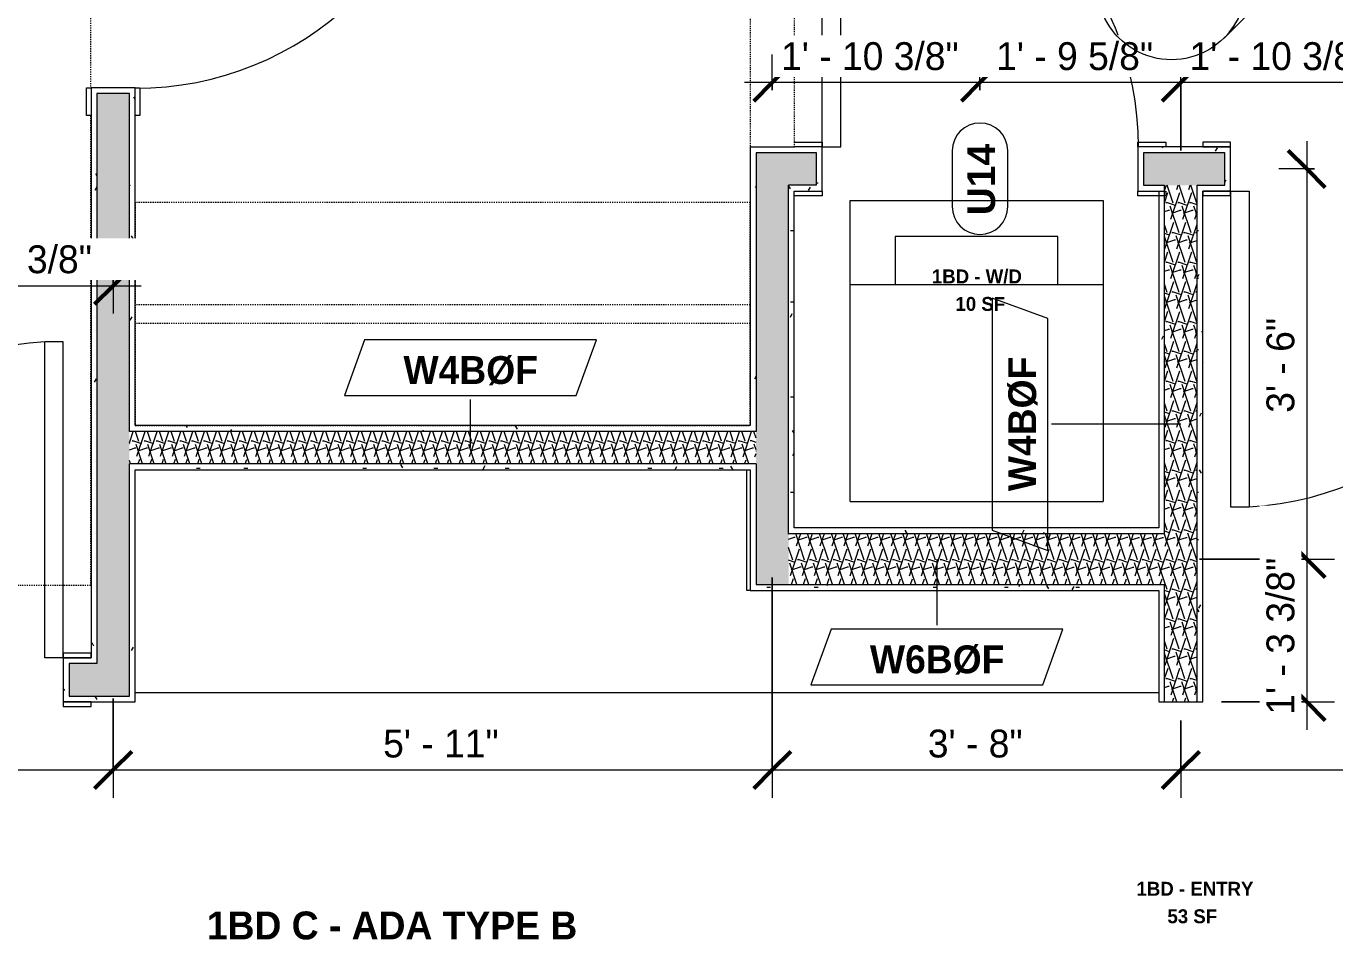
# Model space of a CAD drawing. Header units: inches. Extents: x -4058 to -1781, y 9814 to 12289.
# Drawn here: x -3697 to -3556.1, y 10677.4 to 10776.6 of the extents above; entities that cross this region are included whole.
import ezdxf

# ---------------------------------------------------------------- set-up
doc = ezdxf.new("R2010")
doc.units = ezdxf.units.IN
doc.header["$MEASUREMENT"] = 0
for name, pattern in [('Dash', [0.25, 0.125, -0.125]), ('Dash 3_32_', [0.1875, 0.09375, -0.09375]), ('Overhead', [0.15625, 0.09375, -0.0625])]:
    doc.linetypes.add(name, pattern=pattern)
for name, color, linetype, lineweight in [('A-ANNO-DIMS', 211, 'Continuous', 9), ('A-ANNO-DIMS-32', 211, 'Continuous', 9), ('A-AREA-IDEN', 2, 'Continuous', 9), ('A-DETL-1', 90, 'Dash 3_32_', 9), ('A-DETL-GENF-3', 92, 'Overhead', 9), ('A-DETL-MEDM-1', 33, 'Continuous', 9), ('A-DOOR-2', 31, 'Continuous', 9), ('A-DOOR-FRAM', 31, 'Continuous', 9), ('A-DOOR-IDEN', 31, 'Continuous', 9), ('A-WALL-2', 113, 'Continuous', 9), ('A-WALL-IDEN', 211, 'Continuous', 9), ('A-WALL-PATT-1', 9, 'Continuous', 9), ('G-ANNO-SYMB-3', 111, 'Continuous', 9), ('I-FURN', 30, 'Continuous', 9), ('I-FURN-HDLN', 30, 'Dash', 9), ('P-SANR-FIXT', 6, 'Continuous', 9), ('Q-CASE', 31, 'Continuous', 9), ('Q-CASE-HDLN', 31, 'Dash', 9)]:
    doc.layers.add(name, color=color, linetype=linetype, lineweight=lineweight)
doc.styles.add('Arial_B', font='arialbd.ttf', dxfattribs={"height": 3})
doc.styles.add('Century Gothic', font='ufonts.com_century-gothic.ttf', dxfattribs={"height": 3})
doc.styles.add('Century Gothic_B', font='GOTHICB.TTF', dxfattribs={"height": 3})
doc.styles.add('Century Gothic_B_1', font='GOTHICB.TTF', dxfattribs={"height": 1.5})
doc.dimstyles.new('THE_DIMENSION_STRING_2', dxfattribs={"dimscale": 12, "dimtxt": 3.132505, "dimasz": 0.333333, "dimexe": 0.25, "dimexo": 0.166667, "dimgap": 0.041667, "dimtad": 1, "dimdec": 4, "dimrnd": 0.0625, "dimzin": 3, "dimdsep": 46, "dimlunit": 4, "dimtxsty": 'Century Gothic', "dimblk1": 'OBLIQUE', "dimblk2": 'OBLIQUE', "dimsah": 1, "dimcen": 0.09, "dimdle": 0.25, "dimazin": 0, "dimtfac": 1, "dimtdec": 4, "dimtix": 1, "dimtmove": 0, "dimatfit": 3, "dimfxl": 1, "dimtvp": 1, "dimtfill": 1, "dimfrac": 2, "dimtolj": 1, "dimtzin": 0, "dimarcsym": 2})
doc.dimstyles.new('THE_DIMENSION_STRING_4', dxfattribs={"dimscale": 12, "dimtxt": 3.132505, "dimasz": 0.333333, "dimexe": 0.25, "dimexo": 0.166667, "dimgap": 0.041667, "dimtad": 1, "dimdec": 4, "dimrnd": 0.0625, "dimzin": 3, "dimdsep": 46, "dimlunit": 4, "dimtxsty": 'Century Gothic', "dimblk1": 'OBLIQUE', "dimblk2": 'OBLIQUE', "dimsah": 1, "dimcen": 0.09, "dimdle": 0.25, "dimazin": 0, "dimtfac": 1, "dimtdec": 4, "dimtix": 1, "dimtmove": 0, "dimatfit": 3, "dimfxl": 1, "dimtvp": 1, "dimtfill": 1, "dimfrac": 2, "dimtolj": 1, "dimtzin": 0, "dimarcsym": 2})
pattern_1 = [(0, (0, 0), (10.24, 2.56), [0.422, -7.258, 0.422, -7.258, -40.96]), (0, (0, 0), (10.24, 2.56), [-15.36, 0.422, -14.938, 0.422, -7.258, -17.92]), (0, (0, 0), (10.24, 2.56), [-38.4, 0.422, -4.698, 0.422, -12.378]), (120, (3.84, 1.28), (-7.33702503, 7.58810013), [0.422, -7.258, 0.422, -7.258, -40.96]), (120, (3.84, 1.28), (-7.33702503, 7.58810013), [-15.36, 0.422, -14.938, 0.422, -7.258, -17.92]), (120, (3.84, 1.28), (-7.33702503, 7.58810013), [-38.4, 0.422, -4.698, 0.422, -12.378]), (240, (5.12, 6.4), (-2.90297497, -10.14810013), [0.422, -7.258, 0.422, -7.258, -40.96]), (240, (5.12, 6.4), (-2.90297497, -10.14810013), [-15.36, 0.422, -14.938, 0.422, -7.258, -17.92]), (240, (5.12, 6.4), (-2.90297497, -10.14810013), [-38.4, 0.422, -4.698, 0.422, -12.378])]
pattern_2 = [(161.57, (0.16, 0.16), (-1.279773737, -0.000426766), [0, -9.107, 1.011, 0]), (18.43, (-0.16, 0.16), (-1.279773737, 0.000426766), [0, -9.107, 1.011, 0]), (108.43, (0.16, 0.16), (0.639452382, -3.199964008), [3.035, -7.083]), (71.57, (-0.16, 0.16), (0.639452382, 3.199964008), [3.035, -7.083])]

# ---------------------------------------------------------------- blocks, each defined once
blk = doc.blocks.new('SWING - SINGLE - FLUSH - SWING - FLUSH - 2-10 x 6-8 - PRIVACY-3983844-UNITS PLANS - 3RD FLOOR')
at = {"layer": 'A-DOOR-2'}
for p, q in [((15, 2.37), (15, 36.38)), ((17, 36.38), (15, 36.38)), ((17, 2.37), (17, 36.38)), ((17, 2.37), (15, 2.37))]:
    blk.add_line(p, q, dxfattribs=at)
blk.add_arc((17, 2.37), 34.07, 93.3657, 180, dxfattribs=at)
at = {"layer": 'A-DOOR-FRAM'}
for p, q in [((-17, 2.87), (-20, 2.87)), ((-20, 2.87), (-20, 2.37)), ((-17, 2.37), (-17, 2.87)), ((20, 2.87), (17, 2.87)), ((17, 2.87), (17, 2.37)), ((20, 2.37), (20, 2.87)), ((-20, 2.37), (-17, 2.37)), ((17, 2.37), (20, 2.37)), ((-17, -2.38), (-20, -2.38)), ((-20, -2.38), (-20, -2.88)), ((-17, -2.88), (-17, -2.38)), ((20, -2.38), (17, -2.38)), ((17, -2.38), (17, -2.88)), ((20, -2.88), (20, -2.38)), ((-20, -2.88), (-17, -2.88)), ((17, -2.88), (20, -2.88))]:
    blk.add_line(p, q, dxfattribs=at)
blk = doc.blocks.new('Bed-Standard - King 78_ x 80_-V41-UNITS PLANS - 3RD FLOOR')
at = {"layer": 'I-FURN-HDLN'}
for p, q in [((-64.31, 77.8), (73.69, 77.8)), ((-64.31, 27.19), (-64.31, 77.8)), ((-64.31, -9.81), (-64.31, 24.19))]:
    blk.add_line(p, q, dxfattribs=at)
blk = doc.blocks.new('SWING - SINGLE - FLUSH - SWING - FLUSH - 2-10 x 6-8 - PRIVACY-3983846-UNITS PLANS - 3RD FLOOR')
at = {"layer": 'A-DOOR-2'}
for p, q in [((15, -2.37), (15, -36.38)), ((17, -2.37), (15, -2.37)), ((17, -2.37), (17, -36.38)), ((17, -36.38), (15, -36.38))]:
    blk.add_line(p, q, dxfattribs=at)
blk.add_arc((17, -2.37), 34.07, 180, 266.6343, dxfattribs=at)
at = {"layer": 'A-DOOR-FRAM'}
for p, q in [((-20, 2.38), (-20, 2.88)), ((-20, 2.88), (-17, 2.88)), ((-17, 2.88), (-17, 2.38)), ((17, 2.38), (17, 2.88)), ((17, 2.88), (20, 2.88)), ((20, 2.88), (20, 2.38)), ((-17, 2.38), (-20, 2.38)), ((20, 2.38), (17, 2.38)), ((-20, -2.37), (-17, -2.37)), ((-20, -2.87), (-20, -2.37)), ((-17, -2.37), (-17, -2.87)), ((17, -2.37), (20, -2.37)), ((17, -2.87), (17, -2.37)), ((20, -2.37), (20, -2.87)), ((-17, -2.87), (-20, -2.87)), ((20, -2.87), (17, -2.87))]:
    blk.add_line(p, q, dxfattribs=at)
blk = doc.blocks.new('Stacked Washer and Dryer - 26_x25_ - Private-3627842-UNITS PLANS - 3RD FLOOR')
at = {"layer": 'P-SANR-FIXT'}
for p, q in [((0, 13.625), (32.4375, 13.625)), ((0, 13.625), (0, -13.625)), ((23.34375, -13.625), (23.34375, 13.625)), ((32.4375, 13.625), (32.4375, -13.625)), ((28.53125, 8.75), (23.34375, 8.75)), ((28.53125, -8.75), (28.53125, 8.75)), ((23.34375, -8.75), (28.53125, -8.75)), ((32.4375, -13.625), (0, -13.625))]:
    blk.add_line(p, q, dxfattribs=at)
blk = doc.blocks.new('Door-Opening - CLEAR OPENING - 34_ x 80_-3928388-UNITS PLANS - 3RD FLOOR')
at = {"layer": 'A-DETL-GENF-3'}
for p, q in [((16.68, 2.38), (-17.32, 2.38)), ((-17.32, -2.37), (16.68, -2.37))]:
    blk.add_line(p, q, dxfattribs=at)
at = {"layer": 'A-DETL-MEDM-1'}
for p, q in [((-17.32, 2.38), (-17.32, -2.37)), ((16.68, -2.37), (16.68, 2.38))]:
    blk.add_line(p, q, dxfattribs=at)
blk = doc.blocks.new('SWING - SINGLE - FLUSH - SWING - FLUSH - 2-10 x 6-8 - PASSAGE-3983857-UNITS PLANS - 3RD FLOOR')
at = {"layer": 'A-DOOR-2'}
for p, q in [((15, -2.37), (15, -36.38)), ((17, -2.37), (15, -2.37)), ((17, -2.37), (17, -36.38)), ((17, -36.38), (15, -36.38))]:
    blk.add_line(p, q, dxfattribs=at)
blk.add_arc((17, -2.37), 34.07, 180, 266.6343, dxfattribs=at)
at = {"layer": 'A-DOOR-FRAM'}
for p, q in [((-20, 2.38), (-20, 2.88)), ((-20, 2.88), (-17, 2.88)), ((-17, 2.88), (-17, 2.38)), ((17, 2.38), (17, 2.88)), ((17, 2.88), (20, 2.88)), ((20, 2.88), (20, 2.38)), ((-17, 2.38), (-20, 2.38)), ((20, 2.38), (17, 2.38)), ((-20, -2.37), (-17, -2.37)), ((-20, -2.87), (-20, -2.37)), ((-17, -2.37), (-17, -2.87)), ((17, -2.37), (20, -2.37)), ((17, -2.87), (17, -2.37)), ((-17, -2.87), (-20, -2.87)), ((20, -2.87), (17, -2.87))]:
    blk.add_line(p, q, dxfattribs=at)
blk = doc.blocks.new('OD_CW_Closet - OD_CW_Closet-3890306-UNITS PLANS - 3RD FLOOR')
at = {"layer": 'Q-CASE-HDLN'}
for p, q in [((66.99, 24), (0.74, 24)), ((0.74, 24), (0.74, 0)), ((66.99, 0), (66.99, 24)), ((0.74, 13), (66.99, 13)), ((0.74, 11), (66.99, 11)), ((0.74, 0), (66.99, 0))]:
    blk.add_line(p, q, dxfattribs=at)
blk = doc.blocks.new('Casework 16 - Casework 1-3930324-UNITS PLANS - 3RD FLOOR')
at = {"layer": 'Q-CASE'}
for p, q in [((-3619.4, 10715.81), (-3619.4, 10728.81)), ((-3619.05, 10715.81), (-3619.4, 10715.81)), ((-3685.3, 10704.81), (-3575.05, 10704.81))]:
    blk.add_line(p, q, dxfattribs=at)
blk = doc.blocks.new('DIMBLOCK313-UNITS PLANS - 3RD FLOOR')
at = {"layer": 'A-ANNO-DIMS-32'}
for p, q in [((-3616.67, 10717.19), (-3616.67, 10693.49)), ((-3616.67, 10696.49), (-3616.67, 10717.19)), ((-3572.67, 10701.81), (-3572.67, 10693.49)), ((-3572.67, 10696.49), (-3572.67, 10701.81)), ((-3619.67, 10696.49), (-3572.67, 10696.49))]:
    blk.add_line(p, q, dxfattribs=at)
at = {"layer": 'A-ANNO-DIMS-32', "lineweight": 50}
for p, q in [((-3616.67, 10696.49), (-3614.67, 10698.49)), ((-3572.67, 10696.49), (-3570.67, 10698.49)), ((-3616.67, 10696.49), (-3618.67, 10694.49)), ((-3572.67, 10696.49), (-3574.67, 10694.49))]:
    blk.add_line(p, q, dxfattribs=at)
at = {"layer": 'A-ANNO-DIMS-32', "color": 0, "insert": (-3599.92, 10700.83), "char_height": 3, "width": 12.5897, "attachment_point": 1, "line_spacing_factor": 0.984502, "style": 'Century Gothic', "bg_fill": 3, "box_fill_scale": 1.25, "bg_fill_color": 256, "bg_fill_true_color": 13158600, "bg_fill_transparency": 0}
blk.add_mtext('3\' - 8"', dxfattribs=at)
blk = doc.blocks.new('_Oblique')
at = {"color": 0, "linetype": 'ByBlock', "lineweight": -2}
blk.add_line((-0.5, -0.5), (0.5, 0.5), dxfattribs=at)
blk = doc.blocks.new('DIMBLOCK314-UNITS PLANS - 3RD FLOOR')
at = {"layer": 'A-ANNO-DIMS-32'}
for p, q in [((-3519.67, 10712.69), (-3519.67, 10693.49)), ((-3519.67, 10696.49), (-3519.67, 10712.69)), ((-3572.67, 10701.81), (-3572.67, 10693.49)), ((-3572.67, 10696.49), (-3572.67, 10701.81)), ((-3572.67, 10696.49), (-3519.67, 10696.49))]:
    blk.add_line(p, q, dxfattribs=at)
at = {"layer": 'A-ANNO-DIMS-32', "lineweight": 50}
for p, q in [((-3572.67, 10696.49), (-3570.67, 10698.49)), ((-3519.67, 10696.49), (-3517.67, 10698.49)), ((-3572.67, 10696.49), (-3574.67, 10694.49)), ((-3519.67, 10696.49), (-3521.67, 10694.49))]:
    blk.add_line(p, q, dxfattribs=at)
at = {"layer": 'A-ANNO-DIMS-32', "color": 0, "insert": (-3551.42, 10700.83), "char_height": 3, "width": 12.5897, "attachment_point": 1, "line_spacing_factor": 0.984502, "style": 'Century Gothic', "bg_fill": 3, "box_fill_scale": 1.25, "bg_fill_color": 256, "bg_fill_true_color": 13158600, "bg_fill_transparency": 0}
blk.add_mtext('4\' - 5"', dxfattribs=at)
blk = doc.blocks.new('DIMBLOCK316-UNITS PLANS - 3RD FLOOR')
at = {"layer": 'A-ANNO-DIMS-32'}
for p, q in [((-3559.1, 10764.19), (-3559.1, 10719.19)), ((-3558.27, 10761.19), (-3562.1, 10761.19)), ((-3559.1, 10761.19), (-3558.27, 10761.19)), ((-3570.67, 10719.19), (-3556.1, 10719.19)), ((-3559.1, 10719.19), (-3570.67, 10719.19))]:
    blk.add_line(p, q, dxfattribs=at)
at = {"layer": 'A-ANNO-DIMS-32', "lineweight": 50}
for p, q in [((-3559.1, 10761.19), (-3561.1, 10763.19)), ((-3559.1, 10761.19), (-3557.1, 10759.19)), ((-3559.1, 10719.19), (-3561.1, 10721.19)), ((-3559.1, 10719.19), (-3557.1, 10717.19))]:
    blk.add_line(p, q, dxfattribs=at)
at = {"layer": 'A-ANNO-DIMS-32', "color": 0, "insert": (-3563.44, 10734.94), "char_height": 3, "width": 12.5897, "attachment_point": 1, "rotation": 90, "line_spacing_factor": 0.984502, "style": 'Century Gothic', "bg_fill": 3, "box_fill_scale": 1.25, "bg_fill_color": 256, "bg_fill_true_color": 13158600, "bg_fill_transparency": 0}
blk.add_mtext('3\' - 6"', dxfattribs=at)
blk = doc.blocks.new('DIMBLOCK317-UNITS PLANS - 3RD FLOOR')
at = {"layer": 'A-ANNO-DIMS-32', "lineweight": 50}
for p, q in [((-3559.1, 10719.19), (-3561.1, 10721.19)), ((-3559.1, 10719.19), (-3557.1, 10717.19)), ((-3559.1, 10703.81), (-3561.1, 10705.81)), ((-3559.1, 10703.81), (-3557.1, 10701.81))]:
    blk.add_line(p, q, dxfattribs=at)
at = {"layer": 'A-ANNO-DIMS-32'}
for p, q in [((-3570.67, 10719.19), (-3556.1, 10719.19)), ((-3559.1, 10719.19), (-3570.67, 10719.19)), ((-3559.1, 10719.19), (-3559.1, 10700.81)), ((-3568.3, 10703.81), (-3556.1, 10703.81)), ((-3559.1, 10703.81), (-3568.3, 10703.81))]:
    blk.add_line(p, q, dxfattribs=at)
at = {"layer": 'A-ANNO-DIMS-32', "color": 0, "insert": (-3563.44, 10702.43), "char_height": 3, "width": 21.7784, "attachment_point": 1, "rotation": 90, "line_spacing_factor": 0.984502, "style": 'Century Gothic', "bg_fill": 3, "box_fill_scale": 1.25, "bg_fill_color": 256, "bg_fill_true_color": 13158600, "bg_fill_transparency": 0}
blk.add_mtext('1\' - 3 3/8"', dxfattribs=at)
blk = doc.blocks.new('Wall Tag - Arch Wall-3956453-UNITS PLANS - 3RD FLOOR')
at = {"layer": 'A-WALL-IDEN'}
for p, q in [((-0.3561, 0.0937), (-0.4244, -0.0937)), ((0.4244, 0.0937), (-0.3561, 0.0937)), ((0.3561, -0.0937), (0.4244, 0.0937)), ((-0.4244, -0.0937), (0.3561, -0.0937))]:
    blk.add_line(p, q, dxfattribs=at)
blk = doc.blocks.new('Door Tag - Type Mark-2601225-UNITS PLANS - 3RD FLOOR')
at = {"layer": 'A-DOOR-IDEN'}
for p, q in [((0.09375, 0.09375), (-0.09375, 0.09375)), ((-0.09375, -0.09375), (0.09375, -0.09375))]:
    blk.add_line(p, q, dxfattribs=at)
for centre, start, end in [((-0.09375, 0), 90, 270), ((0.09375, 0), 270, 90)]:
    blk.add_arc(centre, 0.09375, start, end, dxfattribs=at)
blk = doc.blocks.new('DIMBLOCK422-UNITS PLANS - 3RD FLOOR')
at = {"layer": 'A-ANNO-DIMS-32'}
for p, q in [((-3572.67, 10763.19), (-3572.67, 10773.5)), ((-3550.3, 10766.06), (-3550.3, 10773.5)), ((-3550.3, 10770.5), (-3572.67, 10770.5)), ((-3572.67, 10770.5), (-3572.67, 10763.19)), ((-3550.3, 10770.5), (-3550.3, 10766.06))]:
    blk.add_line(p, q, dxfattribs=at)
at = {"layer": 'A-ANNO-DIMS-32', "lineweight": 50}
for p, q in [((-3572.67, 10770.5), (-3570.67, 10772.5)), ((-3550.3, 10770.5), (-3548.3, 10772.5)), ((-3572.67, 10770.5), (-3574.67, 10768.5)), ((-3550.3, 10770.5), (-3552.3, 10768.5))]:
    blk.add_line(p, q, dxfattribs=at)
at = {"layer": 'A-ANNO-DIMS-32', "color": 0, "insert": (-3571.73, 10774.84), "char_height": 3, "width": 24.5827, "attachment_point": 1, "line_spacing_factor": 0.984502, "style": 'Century Gothic', "bg_fill": 3, "box_fill_scale": 1.25, "bg_fill_color": 256, "bg_fill_true_color": 13158600, "bg_fill_transparency": 0}
blk.add_mtext('1\' - 10 3/8"', dxfattribs=at)
blk = doc.blocks.new('DIMBLOCK423-UNITS PLANS - 3RD FLOOR')
at = {"layer": 'A-ANNO-DIMS-32'}
for p, q in [((-3594.3, 10769.67), (-3594.3, 10773.5)), ((-3572.67, 10763.19), (-3572.67, 10773.5)), ((-3572.67, 10770.5), (-3594.3, 10770.5)), ((-3594.3, 10770.5), (-3594.3, 10769.67)), ((-3572.67, 10770.5), (-3572.67, 10763.19))]:
    blk.add_line(p, q, dxfattribs=at)
at = {"layer": 'A-ANNO-DIMS-32', "lineweight": 50}
for p, q in [((-3594.3, 10770.5), (-3592.3, 10772.5)), ((-3572.67, 10770.5), (-3570.67, 10772.5)), ((-3594.3, 10770.5), (-3596.3, 10768.5)), ((-3572.67, 10770.5), (-3574.67, 10768.5))]:
    blk.add_line(p, q, dxfattribs=at)
at = {"layer": 'A-ANNO-DIMS-32', "color": 0, "insert": (-3592.56, 10774.84), "char_height": 3, "width": 21.7784, "attachment_point": 1, "line_spacing_factor": 0.984502, "style": 'Century Gothic', "bg_fill": 3, "box_fill_scale": 1.25, "bg_fill_color": 256, "bg_fill_true_color": 13158600, "bg_fill_transparency": 0}
blk.add_mtext('1\' - 9 5/8"', dxfattribs=at)
blk = doc.blocks.new('DIMBLOCK424-UNITS PLANS - 3RD FLOOR')
at = {"layer": 'A-ANNO-DIMS-32'}
for p, q in [((-3616.67, 10769.67), (-3616.67, 10773.5)), ((-3594.3, 10769.67), (-3594.3, 10773.5)), ((-3594.3, 10770.5), (-3619.67, 10770.5)), ((-3616.67, 10770.5), (-3616.67, 10769.67)), ((-3594.3, 10770.5), (-3594.3, 10769.67))]:
    blk.add_line(p, q, dxfattribs=at)
at = {"layer": 'A-ANNO-DIMS-32', "lineweight": 50}
for p, q in [((-3616.67, 10770.5), (-3614.67, 10772.5)), ((-3594.3, 10770.5), (-3592.3, 10772.5)), ((-3616.67, 10770.5), (-3618.67, 10768.5)), ((-3594.3, 10770.5), (-3596.3, 10768.5))]:
    blk.add_line(p, q, dxfattribs=at)
at = {"layer": 'A-ANNO-DIMS-32', "color": 0, "insert": (-3615.73, 10774.84), "char_height": 3, "width": 24.5827, "attachment_point": 1, "line_spacing_factor": 0.984502, "style": 'Century Gothic', "bg_fill": 3, "box_fill_scale": 1.25, "bg_fill_color": 256, "bg_fill_true_color": 13158600, "bg_fill_transparency": 0}
blk.add_mtext('1\' - 10 3/8"', dxfattribs=at)
blk = doc.blocks.new('DIMBLOCK845-UNITS PLANS - 3RD FLOOR')
at = {"layer": 'A-ANNO-DIMS-32'}
for p, q in [((-3687.67, 10704.19), (-3687.67, 10693.49)), ((-3687.67, 10696.49), (-3687.67, 10704.19)), ((-3852.47, 10695.19), (-3852.47, 10699.49)), ((-3855.47, 10696.49), (-3687.67, 10696.49)), ((-3852.47, 10696.49), (-3852.47, 10695.19))]:
    blk.add_line(p, q, dxfattribs=at)
at = {"layer": 'A-ANNO-DIMS-32', "lineweight": 50}
for p, q in [((-3852.47, 10696.49), (-3850.47, 10698.49)), ((-3687.67, 10696.49), (-3685.67, 10698.49)), ((-3852.47, 10696.49), (-3854.47, 10694.49)), ((-3687.67, 10696.49), (-3689.67, 10694.49))]:
    blk.add_line(p, q, dxfattribs=at)
at = {"layer": 'A-ANNO-DIMS-32', "color": 0, "insert": (-3782.65, 10700.83), "char_height": 3, "width": 30.1914, "attachment_point": 1, "line_spacing_factor": 0.984502, "style": 'Century Gothic', "bg_fill": 3, "box_fill_scale": 1.25, "bg_fill_color": 256, "bg_fill_true_color": 13158600, "bg_fill_transparency": 0}
blk.add_mtext('13\' - 8 13/16"', dxfattribs=at)
blk = doc.blocks.new('DIMBLOCK846-UNITS PLANS - 3RD FLOOR')
at = {"layer": 'A-ANNO-DIMS-32'}
for p, q in [((-3616.67, 10708.19), (-3616.67, 10693.49)), ((-3616.67, 10696.49), (-3616.67, 10708.19)), ((-3687.67, 10704.19), (-3687.67, 10693.49)), ((-3687.67, 10696.49), (-3687.67, 10704.19)), ((-3687.67, 10696.49), (-3613.67, 10696.49))]:
    blk.add_line(p, q, dxfattribs=at)
at = {"layer": 'A-ANNO-DIMS-32', "lineweight": 50}
for p, q in [((-3687.67, 10696.49), (-3685.67, 10698.49)), ((-3616.67, 10696.49), (-3614.67, 10698.49)), ((-3687.67, 10696.49), (-3689.67, 10694.49)), ((-3616.67, 10696.49), (-3618.67, 10694.49))]:
    blk.add_line(p, q, dxfattribs=at)
at = {"layer": 'A-ANNO-DIMS-32', "color": 0, "insert": (-3658.59, 10700.83), "char_height": 3, "width": 15.394, "attachment_point": 1, "line_spacing_factor": 0.984502, "style": 'Century Gothic', "bg_fill": 3, "box_fill_scale": 1.25, "bg_fill_color": 256, "bg_fill_true_color": 13158600, "bg_fill_transparency": 0}
blk.add_mtext('5\' - 11"', dxfattribs=at)
blk = doc.blocks.new('DIMBLOCK854-UNITS PLANS - 3RD FLOOR')
at = {"layer": 'A-ANNO-DIMS-32'}
for p, q in [((-3852.47, 10695.19), (-3852.47, 10571.67)), ((-3852.47, 10574.67), (-3852.47, 10695.19)), ((-3486.67, 10619.6), (-3486.67, 10571.67)), ((-3486.67, 10574.67), (-3486.67, 10619.6)), ((-3855.47, 10574.67), (-3483.67, 10574.67))]:
    blk.add_line(p, q, dxfattribs=at)
at = {"layer": 'A-ANNO-DIMS-32', "lineweight": 50}
for p, q in [((-3852.47, 10574.67), (-3850.47, 10576.67)), ((-3486.67, 10574.67), (-3484.67, 10576.67)), ((-3852.47, 10574.67), (-3854.47, 10572.67)), ((-3486.67, 10574.67), (-3488.67, 10572.67))]:
    blk.add_line(p, q, dxfattribs=at)
at = {"layer": 'A-ANNO-DIMS-32', "color": 0, "insert": (-3682.15, 10579.01), "char_height": 3, "width": 30.1914, "attachment_point": 1, "line_spacing_factor": 0.984502, "style": 'Century Gothic', "bg_fill": 3, "box_fill_scale": 1.25, "bg_fill_color": 256, "bg_fill_true_color": 13158600, "bg_fill_transparency": 0}
blk.add_mtext('30\' - 5 13/16"', dxfattribs=at)
blk = doc.blocks.new('DIMBLOCK856-UNITS PLANS - 3RD FLOOR')
at = {"layer": 'A-ANNO-DIMS-32'}
for p, q in [((-3710.05, 10744.57), (-3710.05, 10751.62)), ((-3687.67, 10749.45), (-3687.67, 10745.62)), ((-3687.67, 10748.62), (-3687.67, 10749.45)), ((-3713.05, 10748.62), (-3684.67, 10748.62)), ((-3710.05, 10748.62), (-3710.05, 10744.57))]:
    blk.add_line(p, q, dxfattribs=at)
at = {"layer": 'A-ANNO-DIMS-32', "lineweight": 50}
for p, q in [((-3710.05, 10748.62), (-3708.05, 10750.62)), ((-3687.67, 10748.62), (-3685.67, 10750.62)), ((-3710.05, 10748.62), (-3712.05, 10746.62)), ((-3687.67, 10748.62), (-3689.67, 10746.62))]:
    blk.add_line(p, q, dxfattribs=at)
at = {"layer": 'A-ANNO-DIMS-32', "color": 0, "insert": (-3709.1, 10752.97), "char_height": 3, "width": 24.5827, "attachment_point": 1, "line_spacing_factor": 0.984502, "style": 'Century Gothic', "bg_fill": 3, "box_fill_scale": 1.25, "bg_fill_color": 256, "bg_fill_true_color": 13158600, "bg_fill_transparency": 0}
blk.add_mtext('1\' - 10 3/8"', dxfattribs=at)
blk = doc.blocks.new('Elevation - Filled Arrow-152140-UNITS PLANS - 3RD FLOOR')
at = {"layer": 'G-ANNO-SYMB-3'}
for start, end in [(360, 180), (180, 360)]:
    blk.add_arc((0, 0), 0.25, start, end, dxfattribs=at)
blk = doc.blocks.new('Elevation - Filled Arrow-151867-UNITS PLANS - 3RD FLOOR')
at = {"layer": 'G-ANNO-SYMB-3'}
for p, q in [((0, 0.3536), (-0.1768, 0.1768)), ((0.1768, 0.1768), (0, 0.3536))]:
    blk.add_line(p, q, dxfattribs=at)
blk.add_arc((0, 0), 0.25, 45, 135, dxfattribs=at)

msp = doc.modelspace()

# ---------------------------------------------------------------- hatches: boundary and pattern name
at = {"layer": 'A-WALL-PATT-1'}
h = msp.add_hatch(dxfattribs=at)
h.set_pattern_fill('FP_1', color=256, style=0, pattern_type=2)
h.set_pattern_definition(pattern_1)
h.paths.add_polyline_path([(-3689.42374, 10708.5644), (-3689.42374, 10769.31899), (-3687.67374, 10769.31899), (-3687.67374, 10769.94399), (-3690.04874, 10769.94399), (-3690.04874, 10708.5644)], flags=0)
h.paths.add_polyline_path([(-3690.04874, 10803.94399), (-3687.67374, 10803.94399), (-3687.67374, 10804.56899), (-3689.42374, 10804.56899), (-3689.42374, 10833.7519), (-3690.04874, 10833.7519), (-3690.04874, 10819.01928)], flags=0)
h = msp.add_hatch(dxfattribs=at)
h.set_pattern_fill('FP_5', color=256, style=0, pattern_type=2)
h.set_pattern_definition(pattern_2)
h.paths.add_polyline_path([(-3689.42374, 10707.9394), (-3685.92374, 10707.9394), (-3685.92374, 10769.31899), (-3689.42374, 10769.31899), (-3689.42374, 10708.5644)], flags=0)
h.paths.add_polyline_path([(-3687.67374, 10804.56899), (-3685.92374, 10804.56899), (-3685.92374, 10833.7519), (-3689.42374, 10833.7519), (-3689.42374, 10804.56899)], flags=0)
h = msp.add_hatch(dxfattribs=at)
h.set_pattern_fill('FP_1', color=256, style=0, pattern_type=2)
h.set_pattern_definition(pattern_1)
h.paths.add_polyline_path([(-3685.29874, 10704.4394), (-3685.29874, 10729.4394), (-3685.92374, 10729.4394), (-3685.92374, 10704.4394)], flags=0)
h.paths.add_polyline_path([(-3685.92374, 10732.9394), (-3685.29874, 10732.9394), (-3685.29874, 10769.94399), (-3687.67374, 10769.94399), (-3687.67374, 10769.31899), (-3685.92374, 10769.31899), (-3685.92374, 10744.19128)], flags=0)
h.paths.add_polyline_path([(-3685.29874, 10803.94399), (-3685.29874, 10833.7519), (-3685.92374, 10833.7519), (-3685.92374, 10804.56899), (-3687.67374, 10804.56899), (-3687.67374, 10803.94399)], flags=0)
h = msp.add_hatch(dxfattribs=at)
h.set_pattern_fill('FP_1', color=256, style=0, pattern_type=2)
h.set_pattern_definition(pattern_1)
h.paths.add_polyline_path([(-3619.04874, 10715.8144), (-3618.42374, 10715.8144), (-3618.42374, 10729.4394), (-3619.04874, 10729.4394), (-3619.04874, 10728.8144)], flags=0)
h.paths.add_polyline_path([(-3619.04874, 10732.9394), (-3618.42374, 10732.9394), (-3618.42374, 10762.9394), (-3616.67374, 10762.9394), (-3616.67374, 10763.5644), (-3619.04874, 10763.5644), (-3619.04874, 10733.5644)], flags=0)
h.paths.add_polyline_path([(-3619.04874, 10797.5644), (-3616.67374, 10797.5644), (-3616.67374, 10798.1894), (-3618.42374, 10798.1894), (-3618.42374, 10833.7519), (-3619.04874, 10833.7519), (-3619.04874, 10819.01928)], flags=0)
h = msp.add_hatch(dxfattribs=at)
h.set_pattern_fill('FP_5', color=256, style=0, pattern_type=2)
h.set_pattern_definition(pattern_2)
h.paths.add_polyline_path([(-3618.42374, 10716.4394), (-3614.92374, 10716.4394), (-3614.92374, 10762.9394), (-3618.42374, 10762.9394), (-3618.42374, 10729.4394)], flags=0)
h.paths.add_polyline_path([(-3618.42374, 10798.1894), (-3614.92374, 10798.1894), (-3614.92374, 10833.7519), (-3618.42374, 10833.7519), (-3618.42374, 10819.01928)], flags=0)
h = msp.add_hatch(dxfattribs=at)
h.set_pattern_fill('FP_1', color=256, style=0, pattern_type=2)
h.set_pattern_definition(pattern_1)
h.paths.add_polyline_path([(-3614.29874, 10721.9394), (-3614.29874, 10759.4394), (-3614.92374, 10759.4394), (-3614.92374, 10721.9394)], flags=0)
h.paths.add_polyline_path([(-3614.92374, 10762.9394), (-3614.29874, 10762.9394), (-3614.29874, 10763.5644), (-3616.67374, 10763.5644), (-3616.67374, 10762.9394)], flags=0)
h.paths.add_polyline_path([(-3616.67374, 10797.5644), (-3614.29874, 10797.5644), (-3614.29874, 10833.7519), (-3614.92374, 10833.7519), (-3614.92374, 10798.1894), (-3616.67374, 10798.1894)], flags=0)
h = msp.add_hatch(dxfattribs=at)
h.set_pattern_fill('FP_5', color=256, style=0, pattern_type=2)
h.set_pattern_definition(pattern_2)
h.paths.add_polyline_path([(-3486.67374, 10759.4394), (-3486.67374, 10762.9394), (-3532.67374, 10762.9394), (-3532.67374, 10759.4394), (-3517.92374, 10759.4394)], flags=0)
h.paths.add_polyline_path([(-3570.92374, 10759.4394), (-3567.92374, 10759.4394), (-3567.92374, 10762.9394), (-3576.67374, 10762.9394), (-3576.67374, 10759.4394), (-3574.42374, 10759.4394)], flags=0)
h.paths.add_polyline_path([(-3611.92374, 10759.4394), (-3611.92374, 10762.9394), (-3614.92374, 10762.9394), (-3614.92374, 10759.4394), (-3614.29874, 10759.4394)], flags=0)
h = msp.add_hatch(dxfattribs=at)
h.set_pattern_fill('FP_1', color=256, style=0, pattern_type=2)
h.set_pattern_definition(pattern_1)
h.paths.add_polyline_path([(-3532.67374, 10761.1894), (-3532.67374, 10762.9394), (-3486.67374, 10762.9394), (-3486.67374, 10763.5644), (-3533.29874, 10763.5644), (-3533.29874, 10761.1894)], flags=0)
h.paths.add_polyline_path([(-3567.92374, 10761.1894), (-3567.29874, 10761.1894), (-3567.29874, 10763.5644), (-3577.29874, 10763.5644), (-3577.29874, 10761.1894), (-3576.67374, 10761.1894), (-3576.67374, 10762.9394), (-3567.92374, 10762.9394)], flags=0)
h.paths.add_polyline_path([(-3611.92374, 10761.1894), (-3611.29874, 10761.1894), (-3611.29874, 10763.5644), (-3614.29874, 10763.5644), (-3614.29874, 10762.9394), (-3611.92374, 10762.9394)], flags=0)
h = msp.add_hatch(dxfattribs=at)
h.set_pattern_fill('FP_1', color=256, style=0, pattern_type=2)
h.set_pattern_definition(pattern_1)
h.paths.add_polyline_path([(-3486.67374, 10758.8144), (-3486.67374, 10759.4394), (-3517.92374, 10759.4394), (-3517.92374, 10758.8144), (-3517.29874, 10758.8144)], flags=0)
h.paths.add_polyline_path([(-3529.15893, 10758.8144), (-3521.42374, 10758.8144), (-3521.42374, 10759.4394), (-3532.67374, 10759.4394), (-3532.67374, 10761.1894), (-3533.29874, 10761.1894), (-3533.29874, 10758.8144)], flags=0)
h.paths.add_polyline_path([(-3567.29874, 10758.8144), (-3567.29874, 10761.1894), (-3567.92374, 10761.1894), (-3567.92374, 10759.4394), (-3570.92374, 10759.4394), (-3570.92374, 10758.8144), (-3570.29874, 10758.8144)], flags=0)
h.paths.add_polyline_path([(-3575.04874, 10758.8144), (-3574.42374, 10758.8144), (-3574.42374, 10759.4394), (-3576.67374, 10759.4394), (-3576.67374, 10761.1894), (-3577.29874, 10761.1894), (-3577.29874, 10758.8144)], flags=0)
h.paths.add_polyline_path([(-3611.29874, 10758.8144), (-3611.29874, 10761.1894), (-3611.92374, 10761.1894), (-3611.92374, 10759.4394), (-3614.29874, 10759.4394), (-3614.29874, 10758.8144)], flags=0)
h = msp.add_hatch(dxfattribs=at)
h.set_pattern_fill('FP_1', color=256, style=0, pattern_type=2)
h.set_pattern_definition(pattern_1)
h.paths.add_polyline_path([(-3575.04874, 10703.8144), (-3574.42374, 10703.8144), (-3574.42374, 10716.4394), (-3575.04874, 10716.4394), (-3575.04874, 10715.8144)], flags=0)
h.paths.add_polyline_path([(-3574.42374, 10721.9394), (-3574.42374, 10758.8144), (-3575.04874, 10758.8144), (-3575.04874, 10721.9394)], flags=0)
h = msp.add_hatch(dxfattribs=at)
h.set_pattern_fill('FP_5', color=256, style=0, pattern_type=2)
h.set_pattern_definition(pattern_2)
h.paths.add_polyline_path([(-3570.92374, 10703.8144), (-3570.92374, 10759.4394), (-3574.42374, 10759.4394), (-3574.42374, 10703.8144)], flags=0)
h = msp.add_hatch(dxfattribs=at)
h.set_pattern_fill('FP_1', color=256, style=0, pattern_type=2)
h.set_pattern_definition(pattern_1)
h.paths.add_polyline_path([(-3570.29874, 10703.8144), (-3570.29874, 10758.8144), (-3570.92374, 10758.8144), (-3570.92374, 10703.8144)], flags=0)
h = msp.add_hatch(dxfattribs=at)
h.set_pattern_fill('FP_1', color=256, style=0, pattern_type=2)
h.set_pattern_definition(pattern_1)
h.paths.add_polyline_path([(-3619.04874, 10732.9394), (-3619.04874, 10733.5644), (-3685.29874, 10733.5644), (-3685.29874, 10732.9394), (-3666.41019, 10732.9394)], flags=0)
h = msp.add_hatch(dxfattribs=at)
h.set_pattern_fill('FP_5', color=256, style=0, pattern_type=2)
h.set_pattern_definition(pattern_2)
h.paths.add_polyline_path([(-3618.42374, 10729.4394), (-3618.42374, 10732.9394), (-3685.92374, 10732.9394), (-3685.92374, 10729.4394), (-3619.04874, 10729.4394)], flags=0)
h = msp.add_hatch(dxfattribs=at)
h.set_pattern_fill('FP_1', color=256, style=0, pattern_type=2)
h.set_pattern_definition(pattern_1)
h.paths.add_polyline_path([(-3619.04874, 10728.8144), (-3619.04874, 10729.4394), (-3685.29874, 10729.4394), (-3685.29874, 10728.8144), (-3666.41019, 10728.8144)], flags=0)
h = msp.add_hatch(dxfattribs=at)
h.set_pattern_fill('FP_5', color=256, style=0, pattern_type=2)
h.set_pattern_definition(pattern_2)
h.paths.add_polyline_path([(-3614.29874, 10716.4394), (-3574.42374, 10716.4394), (-3574.42374, 10721.9394), (-3614.92374, 10721.9394), (-3614.92374, 10716.4394)], flags=0)
h = msp.add_hatch(dxfattribs=at)
h.set_pattern_fill('FP_1', color=256, style=0, pattern_type=2)
h.set_pattern_definition(pattern_1)
h.paths.add_polyline_path([(-3614.29874, 10721.9394), (-3575.04874, 10721.9394), (-3575.04874, 10722.5644), (-3614.29874, 10722.5644)], flags=0)
h = msp.add_hatch(dxfattribs=at)
h.set_pattern_fill('FP_1', color=256, style=0, pattern_type=2)
h.set_pattern_definition(pattern_1)
h.paths.add_polyline_path([(-3618.42374, 10715.8144), (-3575.04874, 10715.8144), (-3575.04874, 10716.4394), (-3618.42374, 10716.4394)], flags=0)
h = msp.add_hatch(dxfattribs=at)
h.set_pattern_fill('FP_1', color=256, style=0, pattern_type=2)
h.set_pattern_definition(pattern_1)
h.paths.add_polyline_path([(-3692.42374, 10706.1894), (-3692.42374, 10707.9394), (-3689.42374, 10707.9394), (-3689.42374, 10708.5644), (-3693.04874, 10708.5644), (-3693.04874, 10706.1894)], flags=0)
h.paths.add_polyline_path([(-3727.67374, 10706.1894), (-3727.04874, 10706.1894), (-3727.04874, 10708.5644), (-3852.47374, 10708.5644), (-3852.47374, 10707.9394), (-3727.67374, 10707.9394), (-3727.67374, 10706.77729)], flags=0)
h = msp.add_hatch(dxfattribs=at)
h.set_pattern_fill('FP_5', color=256, style=0, pattern_type=2)
h.set_pattern_definition(pattern_2)
h.paths.add_polyline_path([(-3685.92374, 10704.4394), (-3685.92374, 10707.9394), (-3692.42374, 10707.9394), (-3692.42374, 10704.4394)], flags=0)
h.paths.add_polyline_path([(-3727.67374, 10704.4394), (-3727.67374, 10707.9394), (-3852.47374, 10707.9394), (-3852.47374, 10704.4394), (-3735.03583, 10704.4394)], flags=0)
h = msp.add_hatch(dxfattribs=at)
h.set_pattern_fill('FP_1', color=256, style=0, pattern_type=2)
h.set_pattern_definition(pattern_1)
h.paths.add_polyline_path([(-3685.29874, 10703.8144), (-3685.29874, 10704.4394), (-3692.42374, 10704.4394), (-3692.42374, 10706.1894), (-3693.04874, 10706.1894), (-3693.04874, 10703.8144)], flags=0)
h.paths.add_polyline_path([(-3727.04874, 10703.8144), (-3727.04874, 10706.1894), (-3727.67374, 10706.1894), (-3727.67374, 10704.4394), (-3852.47374, 10704.4394), (-3852.47374, 10703.8144), (-3735.03583, 10703.8144)], flags=0)

# ---------------------------------------------------------------- linework, layer by layer
at = {"layer": 'A-DETL-1'}
msp.add_line((-3616.67374, 10710.1894), (-3616.67374, 10713.1894), dxfattribs=at)
at = {"layer": 'A-WALL-2'}
for p, q in [((-3685.29874, 10769.94399), (-3690.04874, 10769.94399)), ((-3690.04874, 10769.94399), (-3690.04874, 10708.5644)), ((-3685.29874, 10733.5644), (-3685.29874, 10769.94399)), ((-3689.42374, 10769.31899), (-3689.42374, 10707.9394)), ((-3685.92374, 10769.31899), (-3689.42374, 10769.31899)), ((-3685.92374, 10732.9394), (-3685.92374, 10769.31899)), ((-3619.04874, 10763.5644), (-3619.04874, 10733.5644)), ((-3611.92374, 10762.9394), (-3618.42374, 10762.9394)), ((-3618.42374, 10762.9394), (-3618.42374, 10732.9394)), ((-3611.29874, 10763.5644), (-3614.29874, 10763.5644)), ((-3611.92374, 10759.4394), (-3611.92374, 10762.9394)), ((-3611.29874, 10758.8144), (-3611.29874, 10763.5644)), ((-3567.29874, 10763.5644), (-3577.29874, 10763.5644)), ((-3577.29874, 10763.5644), (-3577.29874, 10758.8144)), ((-3567.92374, 10762.9394), (-3576.67374, 10762.9394)), ((-3576.67374, 10762.9394), (-3576.67374, 10759.4394)), ((-3567.92374, 10759.4394), (-3567.92374, 10762.9394)), ((-3567.29874, 10758.8144), (-3567.29874, 10763.5644)), ((-3611.92374, 10759.4394), (-3614.92374, 10759.4394)), ((-3614.92374, 10721.9394), (-3614.92374, 10759.4394)), ((-3614.29874, 10758.8144), (-3611.29874, 10758.8144)), ((-3614.29874, 10722.5644), (-3614.29874, 10758.8144)), ((-3577.29874, 10758.8144), (-3575.04874, 10758.8144)), ((-3576.67374, 10759.4394), (-3574.42374, 10759.4394)), ((-3575.04874, 10758.8144), (-3575.04874, 10722.5644)), ((-3574.42374, 10721.9394), (-3574.42374, 10759.4394)), ((-3570.92374, 10759.4394), (-3567.92374, 10759.4394)), ((-3570.92374, 10703.8144), (-3570.92374, 10759.4394)), ((-3570.29874, 10758.8144), (-3567.29874, 10758.8144)), ((-3570.29874, 10703.8144), (-3570.29874, 10758.8144)), ((-3619.04874, 10733.5644), (-3685.29874, 10733.5644)), ((-3618.42374, 10732.9394), (-3685.92374, 10732.9394)), ((-3685.92374, 10704.4394), (-3685.92374, 10729.4394)), ((-3618.42374, 10729.4394), (-3685.92374, 10729.4394)), ((-3618.42374, 10729.4394), (-3618.42374, 10716.4394)), ((-3685.29874, 10703.8144), (-3685.29874, 10728.8144)), ((-3685.29874, 10728.8144), (-3619.04874, 10728.8144)), ((-3619.04874, 10728.8144), (-3619.04874, 10715.8144)), ((-3614.92374, 10721.9394), (-3574.42374, 10721.9394)), ((-3575.04874, 10722.5644), (-3614.29874, 10722.5644)), ((-3618.42374, 10716.4394), (-3574.42374, 10716.4394)), ((-3574.42374, 10703.8144), (-3574.42374, 10716.4394)), ((-3619.04874, 10715.8144), (-3575.04874, 10715.8144)), ((-3575.04874, 10715.8144), (-3575.04874, 10703.8144)), ((-3690.04874, 10708.5644), (-3693.04874, 10708.5644)), ((-3693.04874, 10708.5644), (-3693.04874, 10703.8144)), ((-3689.42374, 10707.9394), (-3692.42374, 10707.9394)), ((-3692.42374, 10707.9394), (-3692.42374, 10704.4394)), ((-3693.04874, 10703.8144), (-3685.29874, 10703.8144)), ((-3692.42374, 10704.4394), (-3685.92374, 10704.4394)), ((-3575.04874, 10703.8144), (-3570.29874, 10703.8144))]:
    msp.add_line(p, q, dxfattribs=at)
at = {"layer": 'A-WALL-IDEN'}
msp.add_line((-3649.18651, 10731.1894), (-3649.18651, 10736.37696), dxfattribs=at)

# ---------------------------------------------------------------- block references
at = {"layer": 'A-DOOR-2'}
for name, p, rotation in [('SWING - SINGLE - FLUSH - SWING - FLUSH - 2-10 x 6-8 - PRIVACY-3983846-UNITS PLANS - 3RD FLOOR', (-3687.67374, 10786.94399), 89.9999999999788), ('Door-Opening - CLEAR OPENING - 34_ x 80_-3928388-UNITS PLANS - 3RD FLOOR', (-3616.67374, 10780.24201), 270.0000000000378), ('SWING - SINGLE - FLUSH - SWING - FLUSH - 2-10 x 6-8 - PASSAGE-3983857-UNITS PLANS - 3RD FLOOR', (-3594.29874, 10761.1894), 180), ('SWING - SINGLE - FLUSH - SWING - FLUSH - 2-10 x 6-8 - PRIVACY-3983844-UNITS PLANS - 3RD FLOOR', (-3550.29874, 10761.1894), 180)]:
    msp.add_blockref(name, p, dxfattribs=dict(at, rotation=rotation))
msp.add_blockref('SWING - SINGLE - FLUSH - SWING - FLUSH - 2-10 x 6-8 - PRIVACY-3983844-UNITS PLANS - 3RD FLOOR', (-3710.04874, 10706.1894), dxfattribs=at)
at = {"layer": 'A-DOOR-IDEN', "xscale": 31.99999999999999, "yscale": 31.99999999999999, "zscale": 31.99999999999999, "rotation": 89.99999999999991}
msp.add_blockref('Door Tag - Type Mark-2601225-UNITS PLANS - 3RD FLOOR', (-3594.29874, 10760.13787), dxfattribs=at)
at = {"layer": 'A-WALL-IDEN', "xscale": 31.99999999999999, "yscale": 31.99999999999999, "zscale": 31.99999999999999, "rotation": 89.99999999999991}
msp.add_blockref('Wall Tag - Arch Wall-3956453-UNITS PLANS - 3RD FLOOR', (-3590.00602, 10733.71262), dxfattribs=at)
at = {"layer": 'A-WALL-IDEN', "xscale": 31.99999999999999, "yscale": 31.99999999999999, "zscale": 31.99999999999999}
msp.add_blockref('Wall Tag - Arch Wall-3956453-UNITS PLANS - 3RD FLOOR', (-3649.18651, 10739.79497), dxfattribs=at)
at = {"layer": 'I-FURN', "rotation": 180}
msp.add_blockref('Bed-Standard - King 78_ x 80_-V41-UNITS PLANS - 3RD FLOOR', (-3754.41021, 10794.12914), dxfattribs=at)
at = {"layer": 'P-SANR-FIXT', "rotation": 90.00000000004877}
msp.add_blockref('Stacked Washer and Dryer - 26_x25_ - Private-3627842-UNITS PLANS - 3RD FLOOR', (-3594.67374, 10725.3769), dxfattribs=at)
at = {"layer": 'Q-CASE', "rotation": 180}
msp.add_blockref('OD_CW_Closet - OD_CW_Closet-3890306-UNITS PLANS - 3RD FLOOR', (-3618.31103, 10757.5644), dxfattribs=at)
at = {"layer": 'Q-CASE'}
msp.add_blockref('Casework 16 - Casework 1-3930324-UNITS PLANS - 3RD FLOOR', (0, 0), dxfattribs=at)

# ---------------------------------------------------------------- texts
at = {"layer": 'A-AREA-IDEN', "char_height": 1.5, "attachment_point": 1, "style": 'Century Gothic_B_1'}
for s, insert, width in [('1BD - W/D', (-3599.48124, 10750.37321), 11.918), ('10 SF', (-3596.94266, 10747.41151), 5.757)]:
    msp.add_mtext(s, dxfattribs=dict(at, insert=insert, width=width))
at = {"layer": 'A-DOOR-IDEN', "insert": (-3595.67859, 10756.20599), "char_height": 3, "width": 9.393, "attachment_point": 1, "rotation": 90, "style": 'Arial_B'}
msp.add_mtext('U14', dxfattribs=at)
at = {"layer": 'A-WALL-IDEN', "insert": (-3656.40243, 10741.04251), "char_height": 3, "width": 17.372, "attachment_point": 1, "style": 'Century Gothic_B'}
msp.add_mtext('W4BØF', dxfattribs=at)
at = {"layer": 'A-WALL-IDEN', "insert": (-3591.25356, 10726.4967), "char_height": 3, "width": 17.372, "attachment_point": 1, "rotation": 90, "style": 'Century Gothic_B'}
msp.add_mtext('W4BØF', dxfattribs=at)

# ---------------------------------------------------------------- next in the draw order: dimensions: what is measured, and where the dimension line sits
at = {"layer": 'A-ANNO-DIMS'}
for base, p1, p2, dimstyle, override, picture, middle in [((-3687.67374, 10748.62061), (-3710.04874, 10742.57223), (-3687.67374, 10751.44904), 'THE_DIMENSION_STRING_4', {"dimpost": '<>', "dimfxl": 24.071525}, 'DIMBLOCK856-UNITS PLANS - 3RD FLOOR', (-3698.86124, 10750.86228)), ((-3572.67374, 10696.48567), (-3616.67374, 10719.1894), (-3572.67374, 10703.8144), 'THE_DIMENSION_STRING_2', {"dimpost": '<>', "dimfxl": 46.608911}, 'DIMBLOCK313-UNITS PLANS - 3RD FLOOR', (-3594.67374, 10698.56113)), ((-3687.67374, 10696.48567), (-3852.47374, 10697.1894), (-3687.67374, 10706.1894), 'THE_DIMENSION_STRING_4', {"dimpost": '<>', "dimfxl": 165.045569}, 'DIMBLOCK845-UNITS PLANS - 3RD FLOOR', (-3770.07374, 10698.72735))]:
    dim = msp.add_linear_dim(base=base, p1=p1, p2=p2, dimstyle=dimstyle, override=override, dxfattribs=at)
    dim.commit()
    dim.dimension.update_dxf_attribs({"geometry": picture, "text_midpoint": middle})

# ---------------------------------------------------------------- next in the draw order: linework, layer by layer
at = {"layer": 'A-WALL-IDEN'}
msp.add_line((-3598.93954, 10719.1894), (-3598.93954, 10712.0682), dxfattribs=at)

# ---------------------------------------------------------------- next in the draw order: block references
at = {"layer": 'A-WALL-IDEN', "xscale": 31.99999999999999, "yscale": 31.99999999999999, "zscale": 31.99999999999999}
msp.add_blockref('Wall Tag - Arch Wall-3956453-UNITS PLANS - 3RD FLOOR', (-3598.93954, 10708.65018), dxfattribs=at)

# ---------------------------------------------------------------- next in the draw order: texts
at = {"layer": 'A-WALL-IDEN', "insert": (-3606.15546, 10709.89772), "char_height": 3, "width": 17.372, "attachment_point": 1, "style": 'Century Gothic_B'}
msp.add_mtext('W6BØF', dxfattribs=at)

# ---------------------------------------------------------------- next in the draw order: dimensions: what is measured, and where the dimension line sits
at = {"layer": 'A-ANNO-DIMS'}
dim = msp.add_linear_dim(base=(-3559.09805, 10719.1894), p1=(-3556.26962, 10761.1894), p2=(-3572.67374, 10719.1894), angle=90, dimstyle='THE_DIMENSION_STRING_2', override={"dimpost": '<>', "dimfxl": 45.089854}, dxfattribs=at)
dim.commit()
dim.dimension.update_dxf_attribs({"geometry": 'DIMBLOCK316-UNITS PLANS - 3RD FLOOR', "text_midpoint": (-3561.17351, 10740.1894)})
for base, p1, p2, dimstyle, override, picture, middle in [((-3519.67374, 10696.48567), (-3572.67374, 10703.8144), (-3519.67374, 10714.6894), 'THE_DIMENSION_STRING_2', {"dimpost": '<>', "dimfxl": 54.104211}, 'DIMBLOCK314-UNITS PLANS - 3RD FLOOR', (-3546.17374, 10698.56113)), ((-3616.67374, 10696.48567), (-3687.67374, 10706.1894), (-3616.67374, 10710.1894), 'THE_DIMENSION_STRING_4', {"dimpost": '<>', "dimfxl": 71.112587}, 'DIMBLOCK846-UNITS PLANS - 3RD FLOOR', (-3652.17374, 10698.5234))]:
    dim = msp.add_linear_dim(base=base, p1=p1, p2=p2, dimstyle=dimstyle, override=override, dxfattribs=at)
    dim.commit()
    dim.dimension.update_dxf_attribs({"geometry": picture, "text_midpoint": middle})

# ---------------------------------------------------------------- next in the draw order: linework, layer by layer
at = {"layer": 'A-WALL-IDEN'}
msp.add_line((-3572.67374, 10733.71262), (-3586.58801, 10733.71262), dxfattribs=at)

# ---------------------------------------------------------------- next in the draw order: dimensions: what is measured, and where the dimension line sits
at = {"layer": 'A-ANNO-DIMS'}
for base, p1, p2, dimstyle, override, picture, middle in [((-3572.67374, 10770.49917), (-3550.29874, 10764.0644), (-3572.67374, 10761.1894), 'THE_DIMENSION_STRING_2', {"dimpost": '<>', "dimfxl": 22.558951}, 'DIMBLOCK422-UNITS PLANS - 3RD FLOOR', (-3561.48624, 10772.74084)), ((-3486.67374, 10574.66883), (-3852.47374, 10697.1894), (-3486.67374, 10621.59907), 'THE_DIMENSION_STRING_4', {"dimpost": '<>', "dimfxl": 373.528495}, 'DIMBLOCK854-UNITS PLANS - 3RD FLOOR', (-3669.57374, 10576.9105))]:
    dim = msp.add_linear_dim(base=base, p1=p1, p2=p2, dimstyle=dimstyle, override=override, dxfattribs=at)
    dim.commit()
    dim.dimension.update_dxf_attribs({"geometry": picture, "text_midpoint": middle})
dim = msp.add_linear_dim(base=(-3559.09805, 10703.8144), p1=(-3572.67374, 10719.1894), p2=(-3570.29874, 10703.8144), angle=90, dimstyle='THE_DIMENSION_STRING_2', override={"dimpost": '<>', "dimfxl": 15.557354}, dxfattribs=at)
dim.commit()
dim.dimension.update_dxf_attribs({"geometry": 'DIMBLOCK317-UNITS PLANS - 3RD FLOOR', "text_midpoint": (-3561.33972, 10711.5019)})

# ---------------------------------------------------------------- next in the draw order: block references
at = {"layer": 'G-ANNO-SYMB-3', "xscale": 31.99999999999999, "yscale": 31.99999999999999, "zscale": 31.99999999999999, "rotation": 270.0000000000033}
msp.add_blockref('Elevation - Filled Arrow-151867-UNITS PLANS - 3RD FLOOR', (-3573.66367, 10780.94875), dxfattribs=at)

# ---------------------------------------------------------------- next in the draw order: texts
at = {"layer": 'A-AREA-IDEN', "attachment_point": 1}
for s, insert, char_height, width, style in [('1BD - ENTRY', (-3577.44033, 10684.44283), 1.5, 13.837, 'Century Gothic_B_1'), ('1BD C - ADA TYPE B', (-3677.58028, 10681.24634), 3, 48.177, 'Century Gothic_B'), ('53 SF', (-3574.10804, 10681.48113), 1.5, 5.757, 'Century Gothic_B_1')]:
    msp.add_mtext(s, dxfattribs=dict(at, insert=insert, char_height=char_height, width=width, style=style))

# ---------------------------------------------------------------- next in the draw order: dimensions: what is measured, and where the dimension line sits
at = {"layer": 'A-ANNO-DIMS'}
dim = msp.add_linear_dim(base=(-3594.29874, 10770.49917), p1=(-3572.67374, 10761.1894), p2=(-3594.29874, 10767.67074), dimstyle='THE_DIMENSION_STRING_2', override={"dimpost": '<>', "dimfxl": 22.575396}, dxfattribs=at)
dim.commit()
dim.dimension.update_dxf_attribs({"geometry": 'DIMBLOCK423-UNITS PLANS - 3RD FLOOR', "text_midpoint": (-3583.48624, 10772.74084)})

# ---------------------------------------------------------------- next in the draw order: block references
at = {"layer": 'G-ANNO-SYMB-3', "extrusion": (0, 0, -1), "xscale": 31.99999999999999, "yscale": 31.99999999999999, "zscale": 31.99999999999999, "rotation": 180}
msp.add_blockref('Elevation - Filled Arrow-152140-UNITS PLANS - 3RD FLOOR', (3573.66367, 10780.94875), dxfattribs=at)

# ---------------------------------------------------------------- next in the draw order: dimensions: what is measured, and where the dimension line sits
at = {"layer": 'A-ANNO-DIMS'}
dim = msp.add_linear_dim(base=(-3616.67374, 10770.49917), p1=(-3594.29874, 10767.67074), p2=(-3616.67374, 10767.67074), dimstyle='THE_DIMENSION_STRING_2', override={"dimpost": '<>', "dimfxl": 22.375}, dxfattribs=at)
dim.commit()
dim.dimension.update_dxf_attribs({"geometry": 'DIMBLOCK424-UNITS PLANS - 3RD FLOOR', "text_midpoint": (-3605.48624, 10772.74084)})

doc.saveas('drawing.dxf')
